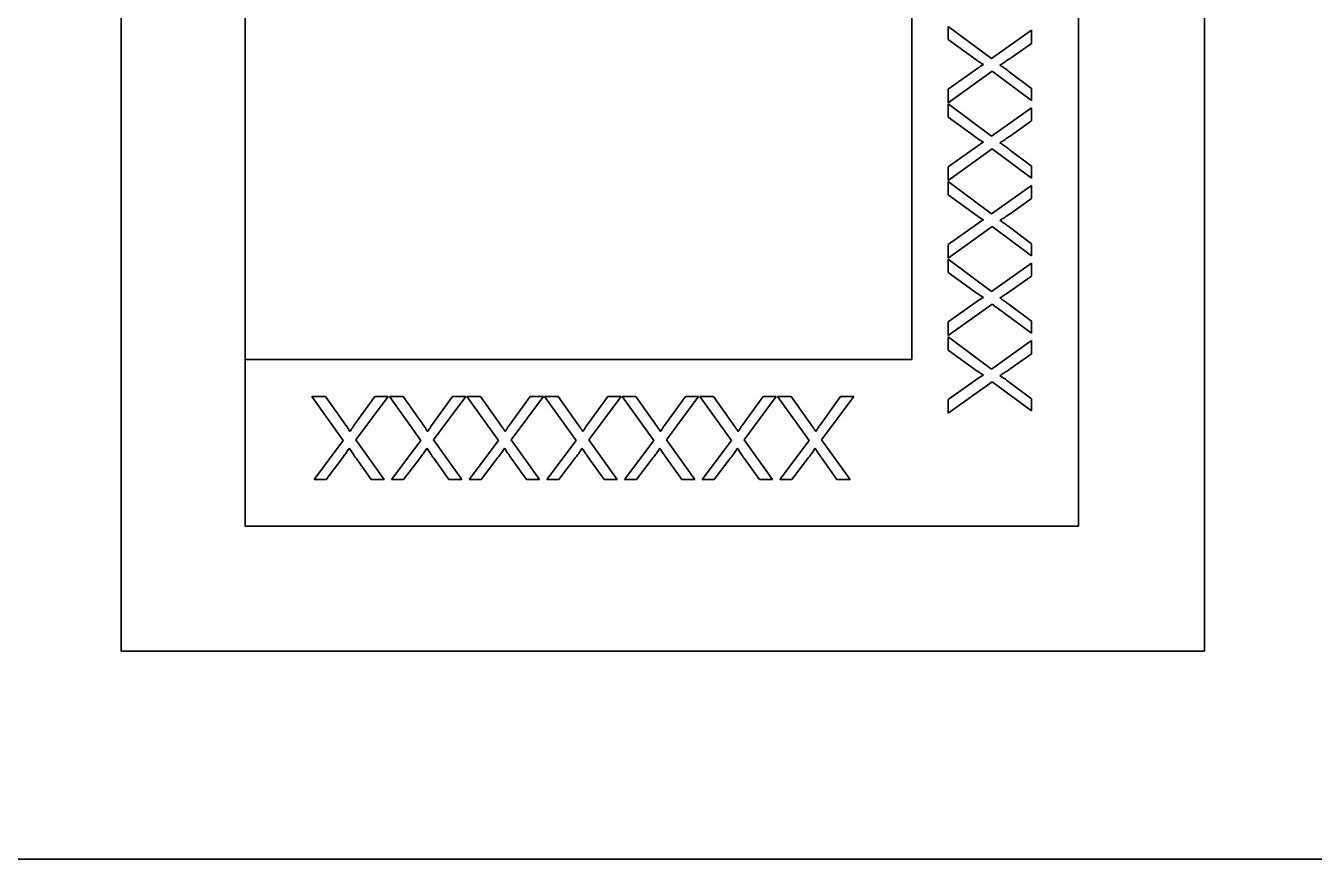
# Model space of a CAD drawing. Extents: x -1051 to 2563, y -231 to 775.
# Drawn here: x -591.49 to -576.03, y 194.68 to 204.69 of the extents above; entities that cross this region are included whole.
import ezdxf

# ---------------------------------------------------------------- set-up
doc = ezdxf.new("R2010")
doc.units = 0

msp = doc.modelspace()

# ---------------------------------------------------------------- linework, layer by layer
at = {"color": 7, "lineweight": 35, "ltscale": 0.375}
for p, q in [((-590.347, 197.183), (-590.347, 212.183)), ((-577.347, 212.183), (-577.347, 197.183))]:
    msp.add_line(p, q, dxfattribs=at)
at = {"color": 7, "lineweight": 35, "ltscale": 0.3}
msp.add_line((-578.86, 210.683), (-578.86, 198.683), dxfattribs=at)
at = {"color": 7, "lineweight": 35, "ltscale": 0.2}
for p, q in [((-588.86, 200.683), (-588.86, 208.683)), ((-580.86, 208.683), (-580.86, 200.683)), ((-580.86, 200.683), (-588.86, 200.683))]:
    msp.add_line(p, q, dxfattribs=at)
at = {"color": 7, "lineweight": 35, "ltscale": 0.016224}
for p, q in [((-580.424, 204.681), (-579.903, 204.295)), ((-580.424, 203.75), (-579.903, 203.363)), ((-580.424, 202.818), (-579.903, 202.431)), ((-580.424, 201.886), (-579.903, 201.499)), ((-580.424, 200.954), (-579.903, 200.568)), ((-587.145, 200.24), (-587.532, 199.719)), ((-583.418, 200.24), (-583.804, 199.719)), ((-582.486, 200.24), (-582.873, 199.719))]:
    msp.add_line(p, q, dxfattribs=at)
at = {"color": 7, "lineweight": 35, "ltscale": 0.003973}
for p, q in [((-580.424, 204.523), (-580.424, 204.681)), ((-580.424, 203.591), (-580.424, 203.75)), ((-580.424, 201.727), (-580.424, 201.886)), ((-580.424, 200.795), (-580.424, 200.954)), ((-587.304, 200.24), (-587.145, 200.24)), ((-586.372, 200.24), (-586.213, 200.24)), ((-584.508, 200.24), (-584.349, 200.24)), ((-583.577, 200.24), (-583.418, 200.24)), ((-582.645, 200.24), (-582.486, 200.24)), ((-581.713, 200.24), (-581.554, 200.24))]:
    msp.add_line(p, q, dxfattribs=at)
at = {"color": 7, "lineweight": 35, "ltscale": 0.014698}
for p, q in [((-579.903, 204.295), (-579.424, 204.636)), ((-579.903, 203.363), (-579.424, 203.704)), ((-579.903, 202.431), (-579.424, 202.772)), ((-579.903, 201.499), (-579.424, 201.84)), ((-579.903, 200.568), (-579.424, 200.909))]:
    msp.add_line(p, q, dxfattribs=at)
at = {"color": 7, "lineweight": 35, "ltscale": 0.003939}
for p, q in [((-579.424, 204.636), (-579.424, 204.478)), ((-579.424, 203.704), (-579.424, 203.546)), ((-579.424, 202.772), (-579.424, 202.615)), ((-579.424, 201.84), (-579.424, 201.683)), ((-579.424, 200.909), (-579.424, 200.751))]:
    msp.add_line(p, q, dxfattribs=at)
at = {"color": 7, "lineweight": 35, "ltscale": 0.010738}
for p, q in [((-580.075, 204.271), (-580.424, 204.523)), ((-580.075, 203.34), (-580.424, 203.591)), ((-580.075, 202.408), (-580.424, 202.659)), ((-580.075, 201.476), (-580.424, 201.727)), ((-580.075, 200.544), (-580.424, 200.795)), ((-587.555, 199.892), (-587.304, 200.24)), ((-583.828, 199.892), (-583.577, 200.24)), ((-582.896, 199.892), (-582.645, 200.24))]:
    msp.add_line(p, q, dxfattribs=at)
at = {"color": 7, "lineweight": 35, "ltscale": 0.007854}
for p, q in [((-579.424, 204.478), (-579.68, 204.297)), ((-579.424, 203.546), (-579.68, 203.365)), ((-579.424, 202.615), (-579.68, 202.433)), ((-579.424, 201.683), (-579.68, 201.501)), ((-579.424, 200.751), (-579.68, 200.57)), ((-587.348, 199.24), (-587.53, 199.497)), ((-585.485, 199.24), (-585.666, 199.497)), ((-584.553, 199.24), (-584.734, 199.497)), ((-583.621, 199.24), (-583.802, 199.497)), ((-582.689, 199.24), (-582.871, 199.497))]:
    msp.add_line(p, q, dxfattribs=at)
at = {"color": 7, "lineweight": 35, "ltscale": 0.000477739}
for p, q in [((-579.68, 204.297), (-579.696, 204.286)), ((-579.68, 203.365), (-579.696, 203.354)), ((-579.68, 201.501), (-579.696, 201.49)), ((-579.68, 200.57), (-579.696, 200.559))]:
    msp.add_line(p, q, dxfattribs=at)
at = {"color": 7, "lineweight": 35, "ltscale": 0.010914}
for p, q in [((-580.424, 203.928), (-580.067, 204.18)), ((-580.424, 202.997), (-580.067, 203.248)), ((-580.424, 202.065), (-580.067, 202.316)), ((-580.424, 201.133), (-580.067, 201.385)), ((-580.424, 200.201), (-580.067, 200.453))]:
    msp.add_line(p, q, dxfattribs=at)
at = {"color": 7, "lineweight": 35, "ltscale": 0.016255}
for p, q in [((-579.895, 204.143), (-580.424, 203.765)), ((-579.895, 203.211), (-580.424, 202.833)), ((-579.895, 202.28), (-580.424, 201.901)), ((-579.895, 201.348), (-580.424, 200.969)), ((-579.895, 200.416), (-580.424, 200.038)), ((-583.956, 199.712), (-584.334, 200.24))]:
    msp.add_line(p, q, dxfattribs=at)
at = {"color": 7, "lineweight": 35, "ltscale": 0.000135012}
for p, q in [((-580.071, 204.268), (-580.075, 204.271)), ((-580.071, 203.337), (-580.075, 203.34)), ((-580.071, 202.405), (-580.075, 202.408)), ((-580.071, 200.541), (-580.075, 200.544))]:
    msp.add_line(p, q, dxfattribs=at)
at = {"color": 7, "lineweight": 35, "ltscale": 0.000154258}
for p, q in [((-580.066, 204.265), (-580.071, 204.268)), ((-580.066, 202.401), (-580.071, 202.405)), ((-580.066, 201.47), (-580.071, 201.473)), ((-580.066, 200.538), (-580.071, 200.541))]:
    msp.add_line(p, q, dxfattribs=at)
at = {"color": 7, "lineweight": 35, "ltscale": 0.000188335}
for p, q in [((-580.067, 204.18), (-580.061, 204.184)), ((-580.067, 203.248), (-580.061, 203.253)), ((-580.067, 202.316), (-580.061, 202.321)), ((-580.067, 201.385), (-580.061, 201.389)), ((-580.067, 200.453), (-580.061, 200.457))]:
    msp.add_line(p, q, dxfattribs=at)
at = {"color": 7, "lineweight": 35, "ltscale": 0.000173516}
for p, q in [((-580.06, 204.261), (-580.066, 204.265)), ((-580.06, 203.329), (-580.066, 203.333)), ((-580.06, 201.466), (-580.066, 201.47))]:
    msp.add_line(p, q, dxfattribs=at)
at = {"color": 7, "lineweight": 35, "ltscale": 0.000190026}
for p, q in [((-580.061, 204.184), (-580.055, 204.189)), ((-580.061, 202.321), (-580.055, 202.325)), ((-580.061, 201.389), (-580.055, 201.393)), ((-580.061, 200.457), (-580.055, 200.461))]:
    msp.add_line(p, q, dxfattribs=at)
at = {"color": 7, "lineweight": 35, "ltscale": 0.000192992}
msp.add_line((-580.053, 204.257), (-580.06, 204.261), dxfattribs=at)
at = {"color": 7, "lineweight": 35, "ltscale": 0.000192981}
for p, q in [((-580.055, 204.189), (-580.048, 204.193)), ((-580.055, 203.257), (-580.048, 203.261)), ((-580.055, 202.325), (-580.048, 202.329)), ((-580.055, 201.393), (-580.048, 201.398))]:
    msp.add_line(p, q, dxfattribs=at)
at = {"color": 7, "lineweight": 35, "ltscale": 0.000213345}
for p, q in [((-580.046, 204.252), (-580.053, 204.257)), ((-580.046, 202.389), (-580.053, 202.393)), ((-580.046, 200.525), (-580.053, 200.53))]:
    msp.add_line(p, q, dxfattribs=at)
at = {"color": 7, "lineweight": 35, "ltscale": 0.000195733}
for p, q in [((-580.048, 204.193), (-580.042, 204.197)), ((-580.048, 203.261), (-580.042, 203.265)), ((-580.048, 202.329), (-580.042, 202.334)), ((-580.048, 201.398), (-580.042, 201.402))]:
    msp.add_line(p, q, dxfattribs=at)
at = {"color": 7, "lineweight": 35, "ltscale": 0.000231543}
for p, q in [((-580.038, 204.247), (-580.046, 204.252)), ((-580.038, 202.384), (-580.046, 202.389)), ((-580.038, 200.52), (-580.046, 200.525))]:
    msp.add_line(p, q, dxfattribs=at)
at = {"color": 7, "lineweight": 35, "ltscale": 0.000198702}
for p, q in [((-580.042, 204.197), (-580.035, 204.202)), ((-580.042, 202.334), (-580.035, 202.338)), ((-580.042, 201.402), (-580.035, 201.406)), ((-580.042, 200.47), (-580.035, 200.474))]:
    msp.add_line(p, q, dxfattribs=at)
at = {"color": 7, "lineweight": 35, "ltscale": 0.000251914}
for p, q in [((-580.03, 204.242), (-580.038, 204.247)), ((-580.03, 202.378), (-580.038, 202.384)), ((-580.03, 200.515), (-580.038, 200.52))]:
    msp.add_line(p, q, dxfattribs=at)
at = {"color": 7, "lineweight": 35, "ltscale": 0.000200397}
for p, q in [((-580.035, 204.202), (-580.028, 204.206)), ((-580.035, 203.27), (-580.028, 203.274)), ((-580.035, 202.338), (-580.028, 202.342)), ((-580.035, 200.474), (-580.028, 200.479))]:
    msp.add_line(p, q, dxfattribs=at)
at = {"color": 7, "lineweight": 35, "ltscale": 0.000270111}
for p, q in [((-580.021, 204.236), (-580.03, 204.242)), ((-580.021, 202.373), (-580.03, 202.378)), ((-580.021, 200.509), (-580.03, 200.515))]:
    msp.add_line(p, q, dxfattribs=at)
at = {"color": 7, "lineweight": 35, "ltscale": 0.000203372}
for p, q in [((-580.028, 204.206), (-580.021, 204.21)), ((-580.028, 203.274), (-580.021, 203.279)), ((-580.028, 202.342), (-580.021, 202.347)), ((-580.028, 200.479), (-580.021, 200.483))]:
    msp.add_line(p, q, dxfattribs=at)
at = {"color": 7, "lineweight": 35, "ltscale": 0.000290495}
for p, q in [((-580.011, 204.23), (-580.021, 204.236)), ((-580.011, 202.367), (-580.021, 202.373)), ((-580.011, 200.503), (-580.021, 200.509)), ((-587.596, 199.827), (-587.59, 199.837)), ((-586.664, 199.827), (-586.658, 199.837)), ((-585.732, 199.827), (-585.726, 199.837)), ((-584.801, 199.827), (-584.795, 199.837)), ((-583.869, 199.827), (-583.863, 199.837)), ((-582.937, 199.827), (-582.931, 199.837)), ((-582.005, 199.827), (-581.999, 199.837))]:
    msp.add_line(p, q, dxfattribs=at)
at = {"color": 7, "lineweight": 35, "ltscale": 0.000206353}
for p, q in [((-580.021, 204.21), (-580.014, 204.215)), ((-580.021, 201.415), (-580.014, 201.419))]:
    msp.add_line(p, q, dxfattribs=at)
at = {"color": 7, "lineweight": 35, "ltscale": 0.000209134}
for p, q in [((-580.014, 204.215), (-580.007, 204.219)), ((-580.014, 203.283), (-580.007, 203.287)), ((-580.014, 201.419), (-580.007, 201.424))]:
    msp.add_line(p, q, dxfattribs=at)
at = {"color": 7, "lineweight": 35, "ltscale": 0.000311288}
for p, q in [((-580, 204.224), (-580.011, 204.23)), ((-580, 202.36), (-580.011, 202.367)), ((-580, 200.497), (-580.011, 200.503))]:
    msp.add_line(p, q, dxfattribs=at)
at = {"color": 7, "lineweight": 35, "ltscale": 0.000212126}
for p, q in [((-580.007, 204.219), (-580, 204.224)), ((-580.007, 202.356), (-580, 202.36)), ((-580.007, 200.492), (-580, 200.497))]:
    msp.add_line(p, q, dxfattribs=at)
at = {"color": 7, "lineweight": 35, "ltscale": 0.014697}
for p, q in [((-579.424, 203.792), (-579.895, 204.143)), ((-579.424, 202.86), (-579.895, 203.211)), ((-579.424, 201.928), (-579.895, 202.28)), ((-579.424, 200.997), (-579.895, 201.348)), ((-579.424, 200.065), (-579.895, 200.416)), ((-588.034, 199.24), (-587.683, 199.712)), ((-587.532, 199.719), (-587.191, 199.24)), ((-586.6, 199.719), (-586.259, 199.24)), ((-586.171, 199.24), (-585.819, 199.712)), ((-585.668, 199.719), (-585.327, 199.24)), ((-585.239, 199.24), (-584.888, 199.712)), ((-584.736, 199.719), (-584.395, 199.24)), ((-583.804, 199.719), (-583.463, 199.24)), ((-583.375, 199.24), (-583.024, 199.712)), ((-582.873, 199.719), (-582.532, 199.24)), ((-581.941, 199.719), (-581.6, 199.24))]:
    msp.add_line(p, q, dxfattribs=at)
at = {"color": 7, "lineweight": 35, "ltscale": 0.000256829}
for p, q in [((-579.794, 204.221), (-579.803, 204.216)), ((-579.794, 202.358), (-579.803, 202.353))]:
    msp.add_line(p, q, dxfattribs=at)
at = {"color": 7, "lineweight": 35, "ltscale": 0.000321788}
for p, q in [((-579.803, 204.216), (-579.792, 204.209)), ((-579.803, 203.284), (-579.792, 203.278)), ((-579.803, 202.353), (-579.792, 202.346)), ((-579.803, 201.421), (-579.792, 201.414)), ((-579.803, 200.489), (-579.792, 200.482))]:
    msp.add_line(p, q, dxfattribs=at)
at = {"color": 7, "lineweight": 35, "ltscale": 0.00028335}
for p, q in [((-579.784, 204.227), (-579.794, 204.221)), ((-579.784, 202.364), (-579.794, 202.358))]:
    msp.add_line(p, q, dxfattribs=at)
at = {"color": 7, "lineweight": 35, "ltscale": 0.000327625}
for p, q in [((-579.792, 204.209), (-579.781, 204.202)), ((-579.792, 202.346), (-579.781, 202.339)), ((-579.792, 200.482), (-579.781, 200.475))]:
    msp.add_line(p, q, dxfattribs=at)
at = {"color": 7, "lineweight": 35, "ltscale": 0.00030489}
for p, q in [((-579.774, 204.233), (-579.784, 204.227)), ((-579.774, 203.302), (-579.784, 203.295)), ((-579.774, 202.37), (-579.784, 202.364)), ((-579.774, 201.438), (-579.784, 201.432)), ((-579.774, 200.506), (-579.784, 200.5))]:
    msp.add_line(p, q, dxfattribs=at)
at = {"color": 7, "lineweight": 35, "ltscale": 0.000333499}
for p, q in [((-579.781, 204.202), (-579.77, 204.195)), ((-579.781, 203.271), (-579.77, 203.263)), ((-579.781, 202.339), (-579.77, 202.331)), ((-579.781, 201.407), (-579.77, 201.4)), ((-579.781, 200.475), (-579.77, 200.468))]:
    msp.add_line(p, q, dxfattribs=at)
at = {"color": 7, "lineweight": 35, "ltscale": 0.000331899}
msp.add_line((-579.763, 204.241), (-579.774, 204.233), dxfattribs=at)
at = {"color": 7, "lineweight": 35, "ltscale": 0.000339621}
for p, q in [((-579.77, 204.195), (-579.759, 204.188)), ((-579.77, 202.331), (-579.759, 202.324)), ((-579.77, 201.4), (-579.759, 201.392)), ((-579.77, 200.468), (-579.759, 200.46))]:
    msp.add_line(p, q, dxfattribs=at)
at = {"color": 7, "lineweight": 35, "ltscale": 0.000354672}
for p, q in [((-579.751, 204.248), (-579.763, 204.241)), ((-579.751, 203.316), (-579.763, 203.309)), ((-579.751, 202.385), (-579.763, 202.377)), ((-579.751, 201.453), (-579.763, 201.445)), ((-579.751, 200.521), (-579.763, 200.513))]:
    msp.add_line(p, q, dxfattribs=at)
at = {"color": 7, "lineweight": 35, "ltscale": 0.000342835}
for p, q in [((-579.759, 204.188), (-579.747, 204.18)), ((-579.759, 202.324), (-579.747, 202.316)), ((-579.759, 201.392), (-579.747, 201.384))]:
    msp.add_line(p, q, dxfattribs=at)
at = {"color": 7, "lineweight": 35, "ltscale": 0.000378769}
msp.add_line((-579.738, 204.257), (-579.751, 204.248), dxfattribs=at)
at = {"color": 7, "lineweight": 35, "ltscale": 0.000350295}
for p, q in [((-579.747, 204.18), (-579.736, 204.172)), ((-579.747, 202.316), (-579.736, 202.308))]:
    msp.add_line(p, q, dxfattribs=at)
at = {"color": 7, "lineweight": 35, "ltscale": 0.00040332}
for p, q in [((-579.725, 204.266), (-579.738, 204.257)), ((-579.725, 203.334), (-579.738, 203.325)), ((-579.725, 202.402), (-579.738, 202.393)), ((-579.725, 201.47), (-579.738, 201.461)), ((-579.725, 200.539), (-579.738, 200.53))]:
    msp.add_line(p, q, dxfattribs=at)
at = {"color": 7, "lineweight": 35, "ltscale": 0.000355071}
for p, q in [((-579.736, 204.172), (-579.724, 204.163)), ((-579.736, 203.24), (-579.724, 203.232)), ((-579.736, 202.308), (-579.724, 202.3)), ((-579.736, 201.376), (-579.724, 201.368)), ((-579.736, 200.445), (-579.724, 200.436))]:
    msp.add_line(p, q, dxfattribs=at)
at = {"color": 7, "lineweight": 35, "ltscale": 0.000427689}
for p, q in [((-579.711, 204.275), (-579.725, 204.266)), ((-579.711, 203.344), (-579.725, 203.334)), ((-579.711, 202.412), (-579.725, 202.402)), ((-579.711, 200.548), (-579.725, 200.539))]:
    msp.add_line(p, q, dxfattribs=at)
at = {"color": 7, "lineweight": 35, "ltscale": 0.000359668}
msp.add_line((-579.724, 204.163), (-579.713, 204.155), dxfattribs=at)
at = {"color": 7, "lineweight": 35, "ltscale": 0.000365982}
for p, q in [((-579.713, 204.155), (-579.701, 204.146)), ((-579.713, 203.223), (-579.701, 203.214)), ((-579.713, 201.36), (-579.701, 201.351))]:
    msp.add_line(p, q, dxfattribs=at)
at = {"color": 7, "lineweight": 35, "ltscale": 0.000453333}
for p, q in [((-579.696, 204.286), (-579.711, 204.275)), ((-579.696, 202.422), (-579.711, 202.412)), ((-579.696, 201.49), (-579.711, 201.48))]:
    msp.add_line(p, q, dxfattribs=at)
at = {"color": 7, "lineweight": 35, "ltscale": 0.000372096}
for p, q in [((-579.701, 204.146), (-579.689, 204.137)), ((-579.701, 203.214), (-579.689, 203.205)), ((-579.701, 202.283), (-579.689, 202.274)), ((-579.701, 201.351), (-579.689, 201.342))]:
    msp.add_line(p, q, dxfattribs=at)
at = {"color": 7, "lineweight": 35, "ltscale": 0.008326}
for p, q in [((-579.689, 204.137), (-579.424, 203.936)), ((-579.689, 203.205), (-579.424, 203.004)), ((-579.689, 202.274), (-579.424, 202.072)), ((-579.689, 201.342), (-579.424, 201.141)), ((-579.689, 200.41), (-579.424, 200.209))]:
    msp.add_line(p, q, dxfattribs=at)
at = {"color": 7, "lineweight": 35, "ltscale": 0.004093}
for p, q in [((-580.424, 203.765), (-580.424, 203.928)), ((-580.424, 202.833), (-580.424, 202.997)), ((-580.424, 201.901), (-580.424, 202.065)), ((-580.424, 200.969), (-580.424, 201.133)), ((-580.424, 200.038), (-580.424, 200.201))]:
    msp.add_line(p, q, dxfattribs=at)
at = {"color": 7, "lineweight": 35, "ltscale": 0.003598}
for p, q in [((-579.424, 203.936), (-579.424, 203.792)), ((-579.424, 203.004), (-579.424, 202.86)), ((-579.424, 202.072), (-579.424, 201.928)), ((-579.424, 201.141), (-579.424, 200.997)), ((-579.424, 200.209), (-579.424, 200.065)), ((-587.89, 199.24), (-588.034, 199.24)), ((-586.959, 199.24), (-587.103, 199.24)), ((-586.027, 199.24), (-586.171, 199.24)), ((-585.095, 199.24), (-585.239, 199.24)), ((-584.163, 199.24), (-584.307, 199.24)), ((-583.232, 199.24), (-583.375, 199.24)), ((-582.3, 199.24), (-582.444, 199.24))]:
    msp.add_line(p, q, dxfattribs=at)
at = {"color": 7, "lineweight": 35, "ltscale": 0.00015447}
msp.add_line((-580.066, 203.333), (-580.071, 203.337), dxfattribs=at)
at = {"color": 7, "lineweight": 35, "ltscale": 0.000189811}
msp.add_line((-580.061, 203.253), (-580.055, 203.257), dxfattribs=at)
at = {"color": 7, "lineweight": 35, "ltscale": 0.000192784}
for p, q in [((-580.053, 203.325), (-580.06, 203.329)), ((-580.053, 202.393), (-580.06, 202.398)), ((-580.053, 201.462), (-580.06, 201.466)), ((-580.053, 200.53), (-580.06, 200.534))]:
    msp.add_line(p, q, dxfattribs=at)
at = {"color": 7, "lineweight": 35, "ltscale": 0.00021355}
for p, q in [((-580.046, 203.321), (-580.053, 203.325)), ((-580.046, 201.457), (-580.053, 201.462))]:
    msp.add_line(p, q, dxfattribs=at)
at = {"color": 7, "lineweight": 35, "ltscale": 0.000231338}
for p, q in [((-580.038, 203.316), (-580.046, 203.321)), ((-580.038, 201.452), (-580.046, 201.457))]:
    msp.add_line(p, q, dxfattribs=at)
at = {"color": 7, "lineweight": 35, "ltscale": 0.000198911}
msp.add_line((-580.042, 203.265), (-580.035, 203.27), dxfattribs=at)
at = {"color": 7, "lineweight": 35, "ltscale": 0.000252117}
for p, q in [((-580.03, 203.31), (-580.038, 203.316)), ((-580.03, 201.447), (-580.038, 201.452))]:
    msp.add_line(p, q, dxfattribs=at)
at = {"color": 7, "lineweight": 35, "ltscale": 0.000269908}
for p, q in [((-580.021, 203.305), (-580.03, 203.31)), ((-580.021, 201.441), (-580.03, 201.447))]:
    msp.add_line(p, q, dxfattribs=at)
at = {"color": 7, "lineweight": 35, "ltscale": 0.000290695}
for p, q in [((-580.011, 203.298), (-580.021, 203.305)), ((-580.011, 201.435), (-580.021, 201.441))]:
    msp.add_line(p, q, dxfattribs=at)
at = {"color": 7, "lineweight": 35, "ltscale": 0.000206148}
for p, q in [((-580.021, 203.279), (-580.014, 203.283)), ((-580.021, 202.347), (-580.014, 202.351)), ((-580.021, 200.483), (-580.014, 200.488))]:
    msp.add_line(p, q, dxfattribs=at)
at = {"color": 7, "lineweight": 35, "ltscale": 0.000311089}
for p, q in [((-580, 203.292), (-580.011, 203.298)), ((-580, 201.428), (-580.011, 201.435))]:
    msp.add_line(p, q, dxfattribs=at)
at = {"color": 7, "lineweight": 35, "ltscale": 0.000212328}
for p, q in [((-580.007, 203.287), (-580, 203.292)), ((-580.007, 201.424), (-580, 201.428))]:
    msp.add_line(p, q, dxfattribs=at)
at = {"color": 7, "lineweight": 35, "ltscale": 0.000256639}
for p, q in [((-579.794, 203.29), (-579.803, 203.284)), ((-579.794, 201.426), (-579.803, 201.421)), ((-579.794, 200.494), (-579.803, 200.489))]:
    msp.add_line(p, q, dxfattribs=at)
at = {"color": 7, "lineweight": 35, "ltscale": 0.000283544}
for p, q in [((-579.784, 203.295), (-579.794, 203.29)), ((-579.784, 201.432), (-579.794, 201.426)), ((-579.784, 200.5), (-579.794, 200.494))]:
    msp.add_line(p, q, dxfattribs=at)
at = {"color": 7, "lineweight": 35, "ltscale": 0.00032783}
for p, q in [((-579.792, 203.278), (-579.781, 203.271)), ((-579.792, 201.414), (-579.781, 201.407))]:
    msp.add_line(p, q, dxfattribs=at)
at = {"color": 7, "lineweight": 35, "ltscale": 0.000331696}
for p, q in [((-579.763, 203.309), (-579.774, 203.302)), ((-579.763, 202.377), (-579.774, 202.37)), ((-579.763, 201.445), (-579.774, 201.438)), ((-579.763, 200.513), (-579.774, 200.506))]:
    msp.add_line(p, q, dxfattribs=at)
at = {"color": 7, "lineweight": 35, "ltscale": 0.000339409}
msp.add_line((-579.77, 203.263), (-579.759, 203.256), dxfattribs=at)
at = {"color": 7, "lineweight": 35, "ltscale": 0.000343052}
for p, q in [((-579.759, 203.256), (-579.747, 203.248)), ((-579.759, 200.46), (-579.747, 200.453))]:
    msp.add_line(p, q, dxfattribs=at)
at = {"color": 7, "lineweight": 35, "ltscale": 0.000378979}
for p, q in [((-579.738, 203.325), (-579.751, 203.316)), ((-579.738, 202.393), (-579.751, 202.385)), ((-579.738, 201.461), (-579.751, 201.453)), ((-579.738, 200.53), (-579.751, 200.521))]:
    msp.add_line(p, q, dxfattribs=at)
at = {"color": 7, "lineweight": 35, "ltscale": 0.000350076}
for p, q in [((-579.747, 203.248), (-579.736, 203.24)), ((-579.747, 201.384), (-579.736, 201.376)), ((-579.747, 200.453), (-579.736, 200.445))]:
    msp.add_line(p, q, dxfattribs=at)
at = {"color": 7, "lineweight": 35, "ltscale": 0.000359894}
for p, q in [((-579.724, 203.232), (-579.713, 203.223)), ((-579.724, 202.3), (-579.713, 202.291)), ((-579.724, 201.368), (-579.713, 201.36)), ((-579.724, 200.436), (-579.713, 200.428))]:
    msp.add_line(p, q, dxfattribs=at)
at = {"color": 7, "lineweight": 35, "ltscale": 0.000453116}
for p, q in [((-579.696, 203.354), (-579.711, 203.344)), ((-579.696, 200.559), (-579.711, 200.548))]:
    msp.add_line(p, q, dxfattribs=at)
at = {"color": 7, "lineweight": 35, "ltscale": 0.003974}
msp.add_line((-580.424, 202.659), (-580.424, 202.818), dxfattribs=at)
at = {"color": 7, "lineweight": 35, "ltscale": 0.000173726}
for p, q in [((-580.06, 202.398), (-580.066, 202.401)), ((-580.06, 200.534), (-580.066, 200.538))]:
    msp.add_line(p, q, dxfattribs=at)
at = {"color": 7, "lineweight": 35, "ltscale": 0.000209338}
for p, q in [((-580.014, 202.351), (-580.007, 202.356)), ((-580.014, 200.488), (-580.007, 200.492))]:
    msp.add_line(p, q, dxfattribs=at)
at = {"color": 7, "lineweight": 35, "ltscale": 0.000365754}
for p, q in [((-579.713, 202.291), (-579.701, 202.283)), ((-579.713, 200.428), (-579.701, 200.419))]:
    msp.add_line(p, q, dxfattribs=at)
at = {"color": 7, "lineweight": 35, "ltscale": 0.00047752}
msp.add_line((-579.68, 202.433), (-579.696, 202.422), dxfattribs=at)
at = {"color": 7, "lineweight": 35, "ltscale": 0.000135228}
msp.add_line((-580.071, 201.473), (-580.075, 201.476), dxfattribs=at)
at = {"color": 7, "lineweight": 35, "ltscale": 0.000200605}
msp.add_line((-580.035, 201.406), (-580.028, 201.411), dxfattribs=at)
at = {"color": 7, "lineweight": 35, "ltscale": 0.000203165}
msp.add_line((-580.028, 201.411), (-580.021, 201.415), dxfattribs=at)
at = {"color": 7, "lineweight": 35, "ltscale": 0.000427473}
msp.add_line((-579.711, 201.48), (-579.725, 201.47), dxfattribs=at)
at = {"color": 7, "lineweight": 35, "ltscale": 0.05}
msp.add_line((-588.86, 198.683), (-588.86, 200.683), dxfattribs=at)
at = {"color": 7, "lineweight": 35, "ltscale": 0.000192769}
msp.add_line((-580.055, 200.461), (-580.048, 200.466), dxfattribs=at)
at = {"color": 7, "lineweight": 35, "ltscale": 0.000195943}
msp.add_line((-580.048, 200.466), (-580.042, 200.47), dxfattribs=at)
at = {"color": 7, "lineweight": 35, "ltscale": 0.000372327}
msp.add_line((-579.701, 200.419), (-579.689, 200.41), dxfattribs=at)
at = {"color": 7, "lineweight": 35, "ltscale": 0.016256}
for p, q in [((-587.683, 199.712), (-588.062, 200.24)), ((-586.751, 199.712), (-587.13, 200.24)), ((-585.819, 199.712), (-586.198, 200.24)), ((-584.888, 199.712), (-585.266, 200.24)), ((-583.024, 199.712), (-583.403, 200.24)), ((-582.092, 199.712), (-582.471, 200.24))]:
    msp.add_line(p, q, dxfattribs=at)
at = {"color": 7, "lineweight": 35, "ltscale": 0.004092}
for p, q in [((-588.062, 200.24), (-587.898, 200.24)), ((-586.198, 200.24), (-586.034, 200.24)), ((-584.334, 200.24), (-584.171, 200.24)), ((-583.403, 200.24), (-583.239, 200.24))]:
    msp.add_line(p, q, dxfattribs=at)
at = {"color": 7, "lineweight": 35, "ltscale": 0.010915}
for p, q in [((-587.898, 200.24), (-587.646, 199.884)), ((-586.966, 200.24), (-586.714, 199.884)), ((-586.034, 200.24), (-585.783, 199.884)), ((-585.103, 200.24), (-584.851, 199.884)), ((-584.171, 200.24), (-583.919, 199.884)), ((-583.239, 200.24), (-582.987, 199.884)), ((-582.307, 200.24), (-582.055, 199.884))]:
    msp.add_line(p, q, dxfattribs=at)
at = {"color": 7, "lineweight": 35, "ltscale": 0.004094}
for p, q in [((-587.13, 200.24), (-586.966, 200.24)), ((-585.266, 200.24), (-585.103, 200.24)), ((-582.471, 200.24), (-582.307, 200.24))]:
    msp.add_line(p, q, dxfattribs=at)
at = {"color": 7, "lineweight": 35, "ltscale": 0.010739}
for p, q in [((-586.623, 199.892), (-586.372, 200.24)), ((-585.691, 199.892), (-585.44, 200.24)), ((-584.759, 199.892), (-584.508, 200.24)), ((-581.964, 199.892), (-581.713, 200.24))]:
    msp.add_line(p, q, dxfattribs=at)
at = {"color": 7, "lineweight": 35, "ltscale": 0.016225}
for p, q in [((-586.213, 200.24), (-586.6, 199.719)), ((-584.349, 200.24), (-584.736, 199.719)), ((-581.554, 200.24), (-581.941, 199.719))]:
    msp.add_line(p, q, dxfattribs=at)
at = {"color": 7, "lineweight": 35, "ltscale": 0.016226}
msp.add_line((-585.281, 200.24), (-585.668, 199.719), dxfattribs=at)
at = {"color": 7, "lineweight": 35, "ltscale": 0.003975}
msp.add_line((-585.44, 200.24), (-585.281, 200.24), dxfattribs=at)
at = {"color": 7, "lineweight": 35, "ltscale": 0.000188137}
for p, q in [((-587.646, 199.884), (-587.642, 199.877)), ((-582.987, 199.884), (-582.983, 199.877))]:
    msp.add_line(p, q, dxfattribs=at)
at = {"color": 7, "lineweight": 35, "ltscale": 0.000190657}
for p, q in [((-587.642, 199.877), (-587.638, 199.871)), ((-586.71, 199.877), (-586.706, 199.871)), ((-585.778, 199.877), (-585.774, 199.871)), ((-584.847, 199.877), (-584.842, 199.871)), ((-583.915, 199.877), (-583.911, 199.871)), ((-582.983, 199.877), (-582.979, 199.871)), ((-582.051, 199.877), (-582.047, 199.871))]:
    msp.add_line(p, q, dxfattribs=at)
at = {"color": 7, "lineweight": 35, "ltscale": 0.000192557}
for p, q in [((-587.638, 199.871), (-587.633, 199.865)), ((-586.706, 199.871), (-586.702, 199.865)), ((-584.842, 199.871), (-584.838, 199.865)), ((-582.979, 199.871), (-582.974, 199.865)), ((-582.047, 199.871), (-582.043, 199.865))]:
    msp.add_line(p, q, dxfattribs=at)
at = {"color": 7, "lineweight": 35, "ltscale": 0.000195626}
for p, q in [((-587.633, 199.865), (-587.629, 199.858)), ((-586.702, 199.865), (-586.697, 199.858)), ((-585.77, 199.865), (-585.766, 199.858)), ((-584.838, 199.865), (-584.834, 199.858)), ((-582.974, 199.865), (-582.97, 199.858)), ((-582.043, 199.865), (-582.038, 199.858))]:
    msp.add_line(p, q, dxfattribs=at)
at = {"color": 7, "lineweight": 35, "ltscale": 0.000198174}
for p, q in [((-587.629, 199.858), (-587.625, 199.852)), ((-585.766, 199.858), (-585.761, 199.852)), ((-582.97, 199.858), (-582.966, 199.852))]:
    msp.add_line(p, q, dxfattribs=at)
at = {"color": 7, "lineweight": 35, "ltscale": 0.000200924}
for p, q in [((-587.625, 199.852), (-587.62, 199.845)), ((-585.761, 199.852), (-585.757, 199.845)), ((-583.898, 199.852), (-583.893, 199.845)), ((-582.966, 199.852), (-582.961, 199.845))]:
    msp.add_line(p, q, dxfattribs=at)
at = {"color": 7, "lineweight": 35, "ltscale": 0.000203486}
for p, q in [((-587.62, 199.845), (-587.616, 199.838)), ((-586.689, 199.845), (-586.684, 199.838)), ((-585.757, 199.845), (-585.752, 199.838)), ((-583.893, 199.845), (-583.889, 199.838)), ((-582.961, 199.845), (-582.957, 199.838)), ((-582.03, 199.845), (-582.025, 199.838))]:
    msp.add_line(p, q, dxfattribs=at)
at = {"color": 7, "lineweight": 35, "ltscale": 0.000206558}
for p, q in [((-587.616, 199.838), (-587.612, 199.831)), ((-586.684, 199.838), (-586.68, 199.831)), ((-585.752, 199.838), (-585.748, 199.831)), ((-582.957, 199.838), (-582.953, 199.831)), ((-582.025, 199.838), (-582.021, 199.831))]:
    msp.add_line(p, q, dxfattribs=at)
at = {"color": 7, "lineweight": 35, "ltscale": 0.000208812}
for p, q in [((-587.612, 199.831), (-587.607, 199.824)), ((-586.68, 199.831), (-586.675, 199.824)), ((-585.748, 199.831), (-585.743, 199.824)), ((-584.816, 199.831), (-584.812, 199.824)), ((-582.953, 199.831), (-582.948, 199.824)), ((-582.021, 199.831), (-582.016, 199.824))]:
    msp.add_line(p, q, dxfattribs=at)
at = {"color": 7, "lineweight": 35, "ltscale": 0.000212207}
for p, q in [((-587.607, 199.824), (-587.603, 199.817)), ((-586.675, 199.824), (-586.671, 199.817)), ((-584.812, 199.824), (-584.807, 199.817)), ((-582.948, 199.824), (-582.944, 199.817)), ((-582.016, 199.824), (-582.012, 199.817))]:
    msp.add_line(p, q, dxfattribs=at)
at = {"color": 7, "lineweight": 35, "ltscale": 0.000310239}
for p, q in [((-587.603, 199.817), (-587.596, 199.827)), ((-586.671, 199.817), (-586.664, 199.827)), ((-584.807, 199.817), (-584.801, 199.827)), ((-582.944, 199.817), (-582.937, 199.827)), ((-582.012, 199.817), (-582.005, 199.827))]:
    msp.add_line(p, q, dxfattribs=at)
at = {"color": 7, "lineweight": 35, "ltscale": 0.000271081}
for p, q in [((-587.59, 199.837), (-587.584, 199.846)), ((-586.658, 199.837), (-586.652, 199.846)), ((-585.726, 199.837), (-585.721, 199.846)), ((-584.795, 199.837), (-584.789, 199.846)), ((-583.863, 199.837), (-583.857, 199.846)), ((-582.931, 199.837), (-582.925, 199.846)), ((-581.999, 199.837), (-581.994, 199.846))]:
    msp.add_line(p, q, dxfattribs=at)
at = {"color": 7, "lineweight": 35, "ltscale": 0.000251997}
for p, q in [((-587.584, 199.846), (-587.579, 199.855)), ((-586.652, 199.846), (-586.647, 199.855)), ((-584.789, 199.846), (-584.784, 199.855)), ((-582.925, 199.846), (-582.92, 199.855)), ((-581.994, 199.846), (-581.988, 199.855))]:
    msp.add_line(p, q, dxfattribs=at)
at = {"color": 7, "lineweight": 35, "ltscale": 0.000231779}
for p, q in [((-587.579, 199.855), (-587.574, 199.863)), ((-586.647, 199.855), (-586.642, 199.863)), ((-584.784, 199.855), (-584.779, 199.863)), ((-583.852, 199.855), (-583.847, 199.863)), ((-582.92, 199.855), (-582.915, 199.863)), ((-581.988, 199.855), (-581.983, 199.863))]:
    msp.add_line(p, q, dxfattribs=at)
at = {"color": 7, "lineweight": 35, "ltscale": 0.00021238}
for p, q in [((-587.574, 199.863), (-587.569, 199.87)), ((-586.642, 199.863), (-586.638, 199.87)), ((-585.71, 199.863), (-585.706, 199.87)), ((-584.779, 199.863), (-584.774, 199.87)), ((-582.915, 199.863), (-582.91, 199.87)), ((-581.983, 199.863), (-581.979, 199.87))]:
    msp.add_line(p, q, dxfattribs=at)
at = {"color": 7, "lineweight": 35, "ltscale": 0.000193312}
for p, q in [((-587.569, 199.87), (-587.565, 199.876)), ((-586.638, 199.87), (-586.633, 199.876)), ((-585.706, 199.87), (-585.702, 199.876)), ((-584.774, 199.87), (-584.77, 199.876)), ((-582.91, 199.87), (-582.906, 199.876)), ((-581.979, 199.87), (-581.974, 199.876))]:
    msp.add_line(p, q, dxfattribs=at)
at = {"color": 7, "lineweight": 35, "ltscale": 0.000173937}
for p, q in [((-587.565, 199.876), (-587.561, 199.882)), ((-586.633, 199.876), (-586.63, 199.882)), ((-583.838, 199.876), (-583.834, 199.882)), ((-582.906, 199.876), (-582.902, 199.882)), ((-581.974, 199.876), (-581.971, 199.882))]:
    msp.add_line(p, q, dxfattribs=at)
at = {"color": 7, "lineweight": 35, "ltscale": 0.000153729}
for p, q in [((-587.561, 199.882), (-587.558, 199.887)), ((-586.63, 199.882), (-586.626, 199.887)), ((-585.698, 199.882), (-585.694, 199.887)), ((-583.834, 199.882), (-583.831, 199.887)), ((-582.902, 199.882), (-582.899, 199.887)), ((-581.971, 199.882), (-581.967, 199.887))]:
    msp.add_line(p, q, dxfattribs=at)
at = {"color": 7, "lineweight": 35, "ltscale": 0.000134698}
for p, q in [((-587.558, 199.887), (-587.555, 199.892)), ((-586.626, 199.887), (-586.623, 199.892)), ((-585.694, 199.887), (-585.691, 199.892)), ((-584.763, 199.887), (-584.759, 199.892)), ((-582.899, 199.887), (-582.896, 199.892)), ((-581.967, 199.887), (-581.964, 199.892))]:
    msp.add_line(p, q, dxfattribs=at)
at = {"color": 7, "lineweight": 35, "ltscale": 0.000187275}
for p, q in [((-586.714, 199.884), (-586.71, 199.877)), ((-585.783, 199.884), (-585.778, 199.877)), ((-584.851, 199.884), (-584.847, 199.877)), ((-583.919, 199.884), (-583.915, 199.877)), ((-582.055, 199.884), (-582.051, 199.877))]:
    msp.add_line(p, q, dxfattribs=at)
at = {"color": 7, "lineweight": 35, "ltscale": 0.000199012}
for p, q in [((-586.697, 199.858), (-586.693, 199.852)), ((-584.834, 199.858), (-584.829, 199.852)), ((-583.902, 199.858), (-583.898, 199.852)), ((-582.038, 199.858), (-582.034, 199.852))]:
    msp.add_line(p, q, dxfattribs=at)
at = {"color": 7, "lineweight": 35, "ltscale": 0.000200094}
for p, q in [((-586.693, 199.852), (-586.689, 199.845)), ((-584.829, 199.852), (-584.825, 199.845)), ((-582.034, 199.852), (-582.03, 199.845))]:
    msp.add_line(p, q, dxfattribs=at)
at = {"color": 7, "lineweight": 35, "ltscale": 0.000193408}
for p, q in [((-585.774, 199.871), (-585.77, 199.865)), ((-583.911, 199.871), (-583.906, 199.865))]:
    msp.add_line(p, q, dxfattribs=at)
at = {"color": 7, "lineweight": 35, "ltscale": 0.000211399}
for p, q in [((-585.743, 199.824), (-585.739, 199.817)), ((-583.88, 199.824), (-583.875, 199.817))]:
    msp.add_line(p, q, dxfattribs=at)
at = {"color": 7, "lineweight": 35, "ltscale": 0.000311037}
for p, q in [((-585.739, 199.817), (-585.732, 199.827)), ((-583.875, 199.817), (-583.869, 199.827))]:
    msp.add_line(p, q, dxfattribs=at)
at = {"color": 7, "lineweight": 35, "ltscale": 0.000251187}
for p, q in [((-585.721, 199.846), (-585.715, 199.855)), ((-583.857, 199.846), (-583.852, 199.855))]:
    msp.add_line(p, q, dxfattribs=at)
at = {"color": 7, "lineweight": 35, "ltscale": 0.000232596}
msp.add_line((-585.715, 199.855), (-585.71, 199.863), dxfattribs=at)
at = {"color": 7, "lineweight": 35, "ltscale": 0.000173098}
for p, q in [((-585.702, 199.876), (-585.698, 199.882)), ((-584.77, 199.876), (-584.766, 199.882))]:
    msp.add_line(p, q, dxfattribs=at)
at = {"color": 7, "lineweight": 35, "ltscale": 0.000204314}
msp.add_line((-584.825, 199.845), (-584.821, 199.838), dxfattribs=at)
at = {"color": 7, "lineweight": 35, "ltscale": 0.000205739}
for p, q in [((-584.821, 199.838), (-584.816, 199.831)), ((-583.889, 199.838), (-583.884, 199.831))]:
    msp.add_line(p, q, dxfattribs=at)
at = {"color": 7, "lineweight": 35, "ltscale": 0.000154582}
msp.add_line((-584.766, 199.882), (-584.763, 199.887), dxfattribs=at)
at = {"color": 7, "lineweight": 35, "ltscale": 0.000194785}
msp.add_line((-583.906, 199.865), (-583.902, 199.858), dxfattribs=at)
at = {"color": 7, "lineweight": 35, "ltscale": 0.00020963}
msp.add_line((-583.884, 199.831), (-583.88, 199.824), dxfattribs=at)
at = {"color": 7, "lineweight": 35, "ltscale": 0.000213206}
msp.add_line((-583.847, 199.863), (-583.842, 199.87), dxfattribs=at)
at = {"color": 7, "lineweight": 35, "ltscale": 0.000192485}
msp.add_line((-583.842, 199.87), (-583.838, 199.876), dxfattribs=at)
at = {"color": 7, "lineweight": 35, "ltscale": 0.000135568}
msp.add_line((-583.831, 199.887), (-583.828, 199.892), dxfattribs=at)
at = {"color": 7, "lineweight": 35, "ltscale": 0.014696}
for p, q in [((-587.103, 199.24), (-586.751, 199.712)), ((-584.307, 199.24), (-583.956, 199.712)), ((-582.444, 199.24), (-582.092, 199.712))]:
    msp.add_line(p, q, dxfattribs=at)
at = {"color": 7, "lineweight": 35, "ltscale": 0.008325}
for p, q in [((-587.689, 199.506), (-587.89, 199.24)), ((-585.826, 199.506), (-586.027, 199.24)), ((-584.894, 199.506), (-585.095, 199.24)), ((-583.962, 199.506), (-584.163, 199.24)), ((-583.03, 199.506), (-583.232, 199.24))]:
    msp.add_line(p, q, dxfattribs=at)
at = {"color": 7, "lineweight": 35, "ltscale": 0.000372024}
for p, q in [((-587.68, 199.518), (-587.689, 199.506)), ((-586.748, 199.518), (-586.757, 199.506)), ((-585.817, 199.518), (-585.826, 199.506)), ((-584.885, 199.518), (-584.894, 199.506)), ((-583.953, 199.518), (-583.962, 199.506)), ((-583.021, 199.518), (-583.03, 199.506)), ((-582.089, 199.518), (-582.099, 199.506))]:
    msp.add_line(p, q, dxfattribs=at)
at = {"color": 7, "lineweight": 35, "ltscale": 0.000366516}
for p, q in [((-587.671, 199.529), (-587.68, 199.518)), ((-586.74, 199.529), (-586.748, 199.518)), ((-584.876, 199.529), (-584.885, 199.518)), ((-583.012, 199.529), (-583.021, 199.518)), ((-582.081, 199.529), (-582.089, 199.518))]:
    msp.add_line(p, q, dxfattribs=at)
at = {"color": 7, "lineweight": 35, "ltscale": 0.000359833}
for p, q in [((-587.663, 199.541), (-587.671, 199.529)), ((-584.868, 199.541), (-584.876, 199.529)), ((-583.004, 199.541), (-583.012, 199.529))]:
    msp.add_line(p, q, dxfattribs=at)
at = {"color": 7, "lineweight": 35, "ltscale": 0.000355294}
for p, q in [((-587.655, 199.552), (-587.663, 199.541)), ((-586.723, 199.552), (-586.731, 199.541)), ((-585.791, 199.552), (-585.799, 199.541)), ((-584.859, 199.552), (-584.868, 199.541)), ((-582.996, 199.552), (-583.004, 199.541)), ((-582.064, 199.552), (-582.072, 199.541))]:
    msp.add_line(p, q, dxfattribs=at)
at = {"color": 7, "lineweight": 35, "ltscale": 0.000349578}
for p, q in [((-587.647, 199.564), (-587.655, 199.552)), ((-585.783, 199.564), (-585.791, 199.552)), ((-584.851, 199.564), (-584.859, 199.552)), ((-583.919, 199.564), (-583.927, 199.552)), ((-582.988, 199.564), (-582.996, 199.552))]:
    msp.add_line(p, q, dxfattribs=at)
at = {"color": 7, "lineweight": 35, "ltscale": 0.000343662}
for p, q in [((-587.639, 199.575), (-587.647, 199.564)), ((-585.775, 199.575), (-585.783, 199.564)), ((-582.98, 199.575), (-582.988, 199.564))]:
    msp.add_line(p, q, dxfattribs=at)
at = {"color": 7, "lineweight": 35, "ltscale": 0.000338883}
for p, q in [((-587.631, 199.586), (-587.639, 199.575)), ((-585.768, 199.586), (-585.775, 199.575)), ((-583.904, 199.586), (-583.912, 199.575)), ((-582.972, 199.586), (-582.98, 199.575))]:
    msp.add_line(p, q, dxfattribs=at)
at = {"color": 7, "lineweight": 35, "ltscale": 0.000333598}
for p, q in [((-587.624, 199.598), (-587.631, 199.586)), ((-586.692, 199.598), (-586.699, 199.586)), ((-584.829, 199.598), (-584.836, 199.586)), ((-582.965, 199.598), (-582.972, 199.586)), ((-582.033, 199.598), (-582.041, 199.586))]:
    msp.add_line(p, q, dxfattribs=at)
at = {"color": 7, "lineweight": 35, "ltscale": 0.000327537}
for p, q in [((-587.617, 199.609), (-587.624, 199.598)), ((-584.822, 199.609), (-584.829, 199.598)), ((-583.89, 199.609), (-583.897, 199.598)), ((-582.958, 199.609), (-582.965, 199.598))]:
    msp.add_line(p, q, dxfattribs=at)
at = {"color": 7, "lineweight": 35, "ltscale": 0.000322034}
for p, q in [((-587.61, 199.62), (-587.617, 199.609)), ((-586.678, 199.62), (-586.685, 199.609)), ((-585.747, 199.62), (-585.753, 199.609)), ((-582.951, 199.62), (-582.958, 199.609)), ((-582.019, 199.62), (-582.026, 199.609))]:
    msp.add_line(p, q, dxfattribs=at)
at = {"color": 7, "lineweight": 35, "ltscale": 0.000258011}
for p, q in [((-587.605, 199.611), (-587.61, 199.62)), ((-585.741, 199.611), (-585.747, 199.62)), ((-583.878, 199.611), (-583.883, 199.62)), ((-582.946, 199.611), (-582.951, 199.62))]:
    msp.add_line(p, q, dxfattribs=at)
at = {"color": 7, "lineweight": 35, "ltscale": 0.000281842}
for p, q in [((-587.599, 199.601), (-587.605, 199.611)), ((-585.736, 199.601), (-585.741, 199.611)), ((-583.872, 199.601), (-583.878, 199.611)), ((-582.94, 199.601), (-582.946, 199.611))]:
    msp.add_line(p, q, dxfattribs=at)
at = {"color": 7, "lineweight": 35, "ltscale": 0.00030699}
for p, q in [((-587.593, 199.591), (-587.599, 199.601)), ((-582.934, 199.591), (-582.94, 199.601))]:
    msp.add_line(p, q, dxfattribs=at)
at = {"color": 7, "lineweight": 35, "ltscale": 0.000329795}
for p, q in [((-587.586, 199.579), (-587.593, 199.591)), ((-584.79, 199.579), (-584.797, 199.591)), ((-582.927, 199.579), (-582.934, 199.591))]:
    msp.add_line(p, q, dxfattribs=at)
at = {"color": 7, "lineweight": 35, "ltscale": 0.000355407}
for p, q in [((-587.578, 199.567), (-587.586, 199.579)), ((-585.714, 199.567), (-585.722, 199.579)), ((-584.783, 199.567), (-584.79, 199.579)), ((-583.851, 199.567), (-583.859, 199.579)), ((-582.919, 199.567), (-582.927, 199.579))]:
    msp.add_line(p, q, dxfattribs=at)
at = {"color": 7, "lineweight": 35, "ltscale": 0.000379087}
for p, q in [((-587.57, 199.555), (-587.578, 199.567)), ((-585.706, 199.555), (-585.714, 199.567)), ((-584.774, 199.555), (-584.783, 199.567)), ((-583.842, 199.555), (-583.851, 199.567)), ((-582.911, 199.555), (-582.919, 199.567))]:
    msp.add_line(p, q, dxfattribs=at)
at = {"color": 7, "lineweight": 35, "ltscale": 0.000403636}
for p, q in [((-587.561, 199.541), (-587.57, 199.555)), ((-586.629, 199.541), (-586.638, 199.555)), ((-585.697, 199.541), (-585.706, 199.555)), ((-584.765, 199.541), (-584.774, 199.555)), ((-583.833, 199.541), (-583.842, 199.555)), ((-582.902, 199.541), (-582.911, 199.555)), ((-581.97, 199.541), (-581.979, 199.555))]:
    msp.add_line(p, q, dxfattribs=at)
at = {"color": 7, "lineweight": 35, "ltscale": 0.000428219}
for p, q in [((-587.551, 199.527), (-587.561, 199.541)), ((-584.756, 199.527), (-584.765, 199.541)), ((-582.892, 199.527), (-582.902, 199.541))]:
    msp.add_line(p, q, dxfattribs=at)
at = {"color": 7, "lineweight": 35, "ltscale": 0.000452271}
for p, q in [((-587.541, 199.512), (-587.551, 199.527)), ((-584.745, 199.512), (-584.756, 199.527)), ((-582.882, 199.512), (-582.892, 199.527))]:
    msp.add_line(p, q, dxfattribs=at)
at = {"color": 7, "lineweight": 35, "ltscale": 0.000476896}
for p, q in [((-587.53, 199.497), (-587.541, 199.512)), ((-586.598, 199.497), (-586.609, 199.512)), ((-585.666, 199.497), (-585.677, 199.512)), ((-584.734, 199.497), (-584.745, 199.512)), ((-583.802, 199.497), (-583.813, 199.512)), ((-582.871, 199.497), (-582.882, 199.512)), ((-581.939, 199.497), (-581.95, 199.512))]:
    msp.add_line(p, q, dxfattribs=at)
at = {"color": 7, "lineweight": 35, "ltscale": 0.008324}
for p, q in [((-586.757, 199.506), (-586.959, 199.24)), ((-582.099, 199.506), (-582.3, 199.24))]:
    msp.add_line(p, q, dxfattribs=at)
at = {"color": 7, "lineweight": 35, "ltscale": 0.000360735}
for p, q in [((-586.731, 199.541), (-586.74, 199.529)), ((-585.799, 199.541), (-585.808, 199.529)), ((-583.936, 199.541), (-583.944, 199.529)), ((-582.072, 199.541), (-582.081, 199.529))]:
    msp.add_line(p, q, dxfattribs=at)
at = {"color": 7, "lineweight": 35, "ltscale": 0.000348701}
for p, q in [((-586.715, 199.564), (-586.723, 199.552)), ((-582.056, 199.564), (-582.064, 199.552))]:
    msp.add_line(p, q, dxfattribs=at)
at = {"color": 7, "lineweight": 35, "ltscale": 0.000344524}
for p, q in [((-586.707, 199.575), (-586.715, 199.564)), ((-584.843, 199.575), (-584.851, 199.564)), ((-583.912, 199.575), (-583.919, 199.564)), ((-582.048, 199.575), (-582.056, 199.564))]:
    msp.add_line(p, q, dxfattribs=at)
at = {"color": 7, "lineweight": 35, "ltscale": 0.000338033}
for p, q in [((-586.699, 199.586), (-586.707, 199.575)), ((-584.836, 199.586), (-584.843, 199.575)), ((-582.041, 199.586), (-582.048, 199.575))]:
    msp.add_line(p, q, dxfattribs=at)
at = {"color": 7, "lineweight": 35, "ltscale": 0.000328357}
for p, q in [((-586.685, 199.609), (-586.692, 199.598)), ((-585.753, 199.609), (-585.76, 199.598)), ((-582.026, 199.609), (-582.033, 199.598))]:
    msp.add_line(p, q, dxfattribs=at)
at = {"color": 7, "lineweight": 35, "ltscale": 0.000257257}
for p, q in [((-586.673, 199.611), (-586.678, 199.62)), ((-584.81, 199.611), (-584.815, 199.62)), ((-582.014, 199.611), (-582.019, 199.62))]:
    msp.add_line(p, q, dxfattribs=at)
at = {"color": 7, "lineweight": 35, "ltscale": 0.000282621}
for p, q in [((-586.667, 199.601), (-586.673, 199.611)), ((-584.804, 199.601), (-584.81, 199.611)), ((-582.008, 199.601), (-582.014, 199.611))]:
    msp.add_line(p, q, dxfattribs=at)
at = {"color": 7, "lineweight": 35, "ltscale": 0.000306189}
for p, q in [((-586.661, 199.591), (-586.667, 199.601)), ((-585.729, 199.591), (-585.736, 199.601)), ((-584.797, 199.591), (-584.804, 199.601)), ((-583.866, 199.591), (-583.872, 199.601)), ((-582.002, 199.591), (-582.008, 199.601))]:
    msp.add_line(p, q, dxfattribs=at)
at = {"color": 7, "lineweight": 35, "ltscale": 0.000330609}
for p, q in [((-586.654, 199.579), (-586.661, 199.591)), ((-585.722, 199.579), (-585.729, 199.591)), ((-583.859, 199.579), (-583.866, 199.591)), ((-581.995, 199.579), (-582.002, 199.591))]:
    msp.add_line(p, q, dxfattribs=at)
at = {"color": 7, "lineweight": 35, "ltscale": 0.000354577}
for p, q in [((-586.646, 199.567), (-586.654, 199.579)), ((-581.987, 199.567), (-581.995, 199.579))]:
    msp.add_line(p, q, dxfattribs=at)
at = {"color": 7, "lineweight": 35, "ltscale": 0.00037993}
for p, q in [((-586.638, 199.555), (-586.646, 199.567)), ((-581.979, 199.555), (-581.987, 199.567))]:
    msp.add_line(p, q, dxfattribs=at)
at = {"color": 7, "lineweight": 35, "ltscale": 0.000427357}
for p, q in [((-586.619, 199.527), (-586.629, 199.541)), ((-585.687, 199.527), (-585.697, 199.541)), ((-583.824, 199.527), (-583.833, 199.541)), ((-581.96, 199.527), (-581.97, 199.541))]:
    msp.add_line(p, q, dxfattribs=at)
at = {"color": 7, "lineweight": 35, "ltscale": 0.000453143}
for p, q in [((-586.609, 199.512), (-586.619, 199.527)), ((-585.677, 199.512), (-585.687, 199.527)), ((-583.813, 199.512), (-583.824, 199.527)), ((-581.95, 199.512), (-581.96, 199.527))]:
    msp.add_line(p, q, dxfattribs=at)
at = {"color": 7, "lineweight": 35, "ltscale": 0.000365603}
for p, q in [((-585.808, 199.529), (-585.817, 199.518)), ((-583.944, 199.529), (-583.953, 199.518))]:
    msp.add_line(p, q, dxfattribs=at)
at = {"color": 7, "lineweight": 35, "ltscale": 0.000332763}
for p, q in [((-585.76, 199.598), (-585.768, 199.586)), ((-583.897, 199.598), (-583.904, 199.586))]:
    msp.add_line(p, q, dxfattribs=at)
at = {"color": 7, "lineweight": 35, "ltscale": 0.000322839}
for p, q in [((-584.815, 199.62), (-584.822, 199.609)), ((-583.883, 199.62), (-583.89, 199.609))]:
    msp.add_line(p, q, dxfattribs=at)
at = {"color": 7, "lineweight": 35, "ltscale": 0.000354405}
msp.add_line((-583.927, 199.552), (-583.936, 199.541), dxfattribs=at)
at = {"color": 7, "lineweight": 35, "ltscale": 0.007853}
for p, q in [((-586.416, 199.24), (-586.598, 199.497)), ((-581.757, 199.24), (-581.939, 199.497))]:
    msp.add_line(p, q, dxfattribs=at)
at = {"color": 7, "lineweight": 35, "ltscale": 0.00394}
for p, q in [((-587.191, 199.24), (-587.348, 199.24)), ((-586.259, 199.24), (-586.416, 199.24)), ((-584.395, 199.24), (-584.553, 199.24)), ((-583.463, 199.24), (-583.621, 199.24)), ((-582.532, 199.24), (-582.689, 199.24)), ((-581.6, 199.24), (-581.757, 199.24))]:
    msp.add_line(p, q, dxfattribs=at)
at = {"color": 7, "lineweight": 35, "ltscale": 0.003938}
msp.add_line((-585.327, 199.24), (-585.485, 199.24), dxfattribs=at)
at = {"color": 7, "lineweight": 35, "ltscale": 0.25}
msp.add_line((-578.86, 198.683), (-588.86, 198.683), dxfattribs=at)
at = {"color": 7, "lineweight": 35, "ltscale": 0.325}
msp.add_line((-577.347, 197.183), (-590.347, 197.183), dxfattribs=at)
at = {"color": 7, "lineweight": 35}
msp.add_line((-569.347, 194.683), (-592.182, 194.683), dxfattribs=at)

doc.saveas('drawing.dxf')
